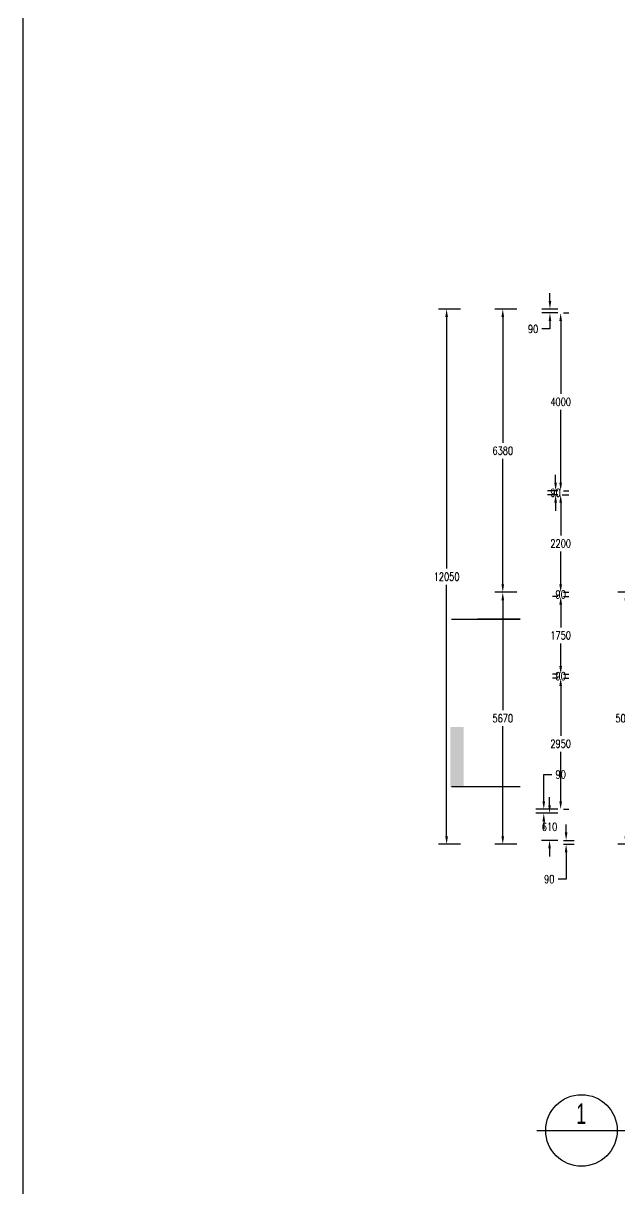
# Model space of a CAD drawing. Header units: inches. Extents: x 26998 to 46838, y -509 to 4343.
# Drawn here: x 37995.35 to 38008.76, y 891.24 to 917.44 of the extents above; entities that cross this region are included whole.
import ezdxf

# ---------------------------------------------------------------- set-up
doc = ezdxf.new("R2010")
doc.units = ezdxf.units.IN
doc.header["$LTSCALE"] = 0.5
doc.header["$MEASUREMENT"] = 0
doc.layers.get('Defpoints').update_dxf_attribs({"color": 140})
doc.layers.add('NUEVO DIBUJO', color=2, linetype='Continuous')
doc.styles.get("Standard").update_dxf_attribs({"font": 'romans.shx', "width": 0.75})
doc.dimstyles.get("Standard").update_dxf_attribs({"dimtxt": 0.18, "dimasz": 0.18, "dimexe": 0.18, "dimexo": 0.0625, "dimgap": 0.09, "dimtad": 0, "dimtih": 1, "dimtoh": 1, "dimdec": 4, "dimzin": 0, "dimdsep": 46, "dimtxsty": 'Standard', "dimcen": 0.09, "dimadec": 0, "dimazin": 0, "dimtfac": 1, "dimtdec": 4, "dimtofl": 0, "dimtmove": 0, "dimatfit": 3, "dimfxl": 1, "dimtolj": 1, "dimtzin": 0, "dimarcsym": 0})

# ---------------------------------------------------------------- blocks, each defined once
blk = doc.blocks.new('*D439')
at = {"layer": 'Defpoints', "color": 0, "transparency": 16777216}
for p in [(38004.868, 911.02), (38005.243, 911.02), (38005.243, 898.984)]:
    blk.add_point(p, dxfattribs=at)
at = {"layer": 'NUEVO DIBUJO', "color": 0, "lineweight": -2, "transparency": 16777216}
for p, q in [((38005.18, 911.02), (38004.688, 911.02)), ((38004.868, 910.84), (38004.868, 905.182)), ((38004.868, 899.164), (38004.868, 904.822)), ((38005.18, 898.984), (38004.688, 898.984))]:
    blk.add_line(p, q, dxfattribs=at)
at = {"layer": 'NUEVO DIBUJO', "color": 0, "transparency": 16777216}
for points in [[(38004.838, 910.84), (38004.898, 910.84), (38004.868, 911.02)], [(38004.838, 899.164), (38004.898, 899.164), (38004.868, 898.984)]]:
    blk.add_solid(points, dxfattribs=at)
at = {"layer": 'NUEVO DIBUJO', "color": 0, "transparency": 16777216, "insert": (38004.868, 905.002), "char_height": 0.18, "attachment_point": 5}
blk.add_mtext('\\A1;12050', dxfattribs=at)
blk = doc.blocks.new('*D440')
at = {"layer": 'Defpoints', "color": 0, "transparency": 16777216}
for p in [(38006.131, 904.65), (38006.505, 904.65), (38006.505, 898.984)]:
    blk.add_point(p, dxfattribs=at)
at = {"layer": 'NUEVO DIBUJO', "color": 0, "lineweight": -2, "transparency": 16777216}
for p, q in [((38006.443, 904.65), (38005.951, 904.65)), ((38006.131, 904.47), (38006.131, 901.997)), ((38006.131, 899.164), (38006.131, 901.637)), ((38006.443, 898.984), (38005.951, 898.984))]:
    blk.add_line(p, q, dxfattribs=at)
at = {"layer": 'NUEVO DIBUJO', "color": 0, "transparency": 16777216}
for points in [[(38006.101, 904.47), (38006.161, 904.47), (38006.131, 904.65)], [(38006.101, 899.164), (38006.161, 899.164), (38006.131, 898.984)]]:
    blk.add_solid(points, dxfattribs=at)
at = {"layer": 'NUEVO DIBUJO', "color": 0, "transparency": 16777216, "insert": (38006.131, 901.817), "char_height": 0.18, "attachment_point": 5}
blk.add_mtext('\\A1;5670', dxfattribs=at)
blk = doc.blocks.new('*D441')
at = {"layer": 'Defpoints', "color": 0, "transparency": 16777216}
for p in [(38006.131, 911.02), (38006.505, 911.02), (38006.505, 904.65)]:
    blk.add_point(p, dxfattribs=at)
at = {"layer": 'NUEVO DIBUJO', "color": 0, "lineweight": -2, "transparency": 16777216}
for p, q in [((38006.443, 911.02), (38005.951, 911.02)), ((38006.131, 910.84), (38006.131, 908.015)), ((38006.131, 904.83), (38006.131, 907.655)), ((38006.443, 904.65), (38005.951, 904.65))]:
    blk.add_line(p, q, dxfattribs=at)
at = {"layer": 'NUEVO DIBUJO', "color": 0, "transparency": 16777216}
for points in [[(38006.101, 910.84), (38006.161, 910.84), (38006.131, 911.02)], [(38006.101, 904.83), (38006.161, 904.83), (38006.131, 904.65)]]:
    blk.add_solid(points, dxfattribs=at)
at = {"layer": 'NUEVO DIBUJO', "color": 0, "transparency": 16777216, "insert": (38006.131, 907.835), "char_height": 0.18, "attachment_point": 5}
blk.add_mtext('\\A1;6380', dxfattribs=at)
blk = doc.blocks.new('*D442')
at = {"layer": 'Defpoints', "color": 0, "transparency": 16777216}
for p in [(38007.432, 899.073), (38007.554, 899.073), (38007.432, 898.984)]:
    blk.add_point(p, dxfattribs=at)
at = {"layer": 'NUEVO DIBUJO', "color": 0, "lineweight": -2, "transparency": 16777216}
for p, q in [((38007.554, 899.253), (38007.554, 899.433)), ((38007.494, 899.073), (38007.734, 899.073)), ((38007.494, 898.984), (38007.734, 898.984)), ((38007.554, 898.804), (38007.554, 898.201)), ((38007.554, 898.201), (38007.374, 898.201))]:
    blk.add_line(p, q, dxfattribs=at)
at = {"layer": 'NUEVO DIBUJO', "color": 0, "transparency": 16777216}
for points in [[(38007.524, 899.253), (38007.584, 899.253), (38007.554, 899.073)], [(38007.524, 898.804), (38007.584, 898.804), (38007.554, 898.984)]]:
    blk.add_solid(points, dxfattribs=at)
at = {"layer": 'NUEVO DIBUJO', "color": 0, "transparency": 16777216, "insert": (38007.175, 898.201), "char_height": 0.18, "attachment_point": 5}
blk.add_mtext('\\A1;90', dxfattribs=at)
blk = doc.blocks.new('*D443')
at = {"layer": 'Defpoints', "color": 0, "transparency": 16777216}
for p in [(38007.182, 899.682), (38007.432, 899.682), (38007.432, 899.073)]:
    blk.add_point(p, dxfattribs=at)
at = {"layer": 'NUEVO DIBUJO', "color": 0, "lineweight": -2, "transparency": 16777216}
for p, q in [((38007.182, 899.862), (38007.182, 900.042)), ((38007.369, 899.682), (38007.002, 899.682)), ((38007.369, 899.073), (38007.002, 899.073)), ((38007.182, 898.893), (38007.182, 898.713))]:
    blk.add_line(p, q, dxfattribs=at)
at = {"layer": 'NUEVO DIBUJO', "color": 0, "transparency": 16777216}
for points in [[(38007.152, 899.862), (38007.212, 899.862), (38007.182, 899.682)], [(38007.152, 898.893), (38007.212, 898.893), (38007.182, 899.073)]]:
    blk.add_solid(points, dxfattribs=at)
at = {"layer": 'NUEVO DIBUJO', "color": 0, "transparency": 16777216, "insert": (38007.182, 899.378), "char_height": 0.18, "attachment_point": 5}
blk.add_mtext('\\A1;610', dxfattribs=at)
blk = doc.blocks.new('*D456')
at = {"layer": 'Defpoints', "color": 0, "transparency": 16777216}
for p in [(38007.052, 899.771), (38007.432, 899.771), (38007.432, 899.682)]:
    blk.add_point(p, dxfattribs=at)
at = {"layer": 'NUEVO DIBUJO', "color": 0, "lineweight": -2, "transparency": 16777216}
for p, q in [((38007.052, 899.951), (38007.052, 900.554)), ((38007.052, 900.554), (38007.232, 900.554)), ((38007.369, 899.771), (38006.872, 899.771)), ((38007.369, 899.682), (38006.872, 899.682)), ((38007.052, 899.502), (38007.052, 899.322))]:
    blk.add_line(p, q, dxfattribs=at)
at = {"layer": 'NUEVO DIBUJO', "color": 0, "transparency": 16777216}
for points in [[(38007.022, 899.951), (38007.082, 899.951), (38007.052, 899.771)], [(38007.022, 899.502), (38007.082, 899.502), (38007.052, 899.682)]]:
    blk.add_solid(points, dxfattribs=at)
at = {"layer": 'NUEVO DIBUJO', "color": 0, "transparency": 16777216, "insert": (38007.432, 900.554), "char_height": 0.18, "attachment_point": 5}
blk.add_mtext('\\A1;90', dxfattribs=at)
blk = doc.blocks.new('*D457')
at = {"layer": 'Defpoints', "color": 0, "transparency": 16777216}
for p in [(38007.432, 902.721), (38007.432, 902.721), (38007.432, 899.771)]:
    blk.add_point(p, dxfattribs=at)
at = {"layer": 'NUEVO DIBUJO', "color": 0, "lineweight": -2, "transparency": 16777216}
for p, q in [((38007.432, 902.541), (38007.432, 901.426)), ((38007.494, 902.721), (38007.612, 902.721)), ((38007.432, 899.951), (38007.432, 901.066)), ((38007.494, 899.771), (38007.612, 899.771))]:
    blk.add_line(p, q, dxfattribs=at)
at = {"layer": 'NUEVO DIBUJO', "color": 0, "transparency": 16777216}
for points in [[(38007.402, 902.541), (38007.462, 902.541), (38007.432, 902.721)], [(38007.402, 899.951), (38007.462, 899.951), (38007.432, 899.771)]]:
    blk.add_solid(points, dxfattribs=at)
at = {"layer": 'NUEVO DIBUJO', "color": 0, "transparency": 16777216, "insert": (38007.432, 901.246), "char_height": 0.18, "attachment_point": 5}
blk.add_mtext('\\A1;2950', dxfattribs=at)
blk = doc.blocks.new('*D458')
at = {"layer": 'Defpoints', "color": 0, "transparency": 16777216}
for p in [(38007.191, 910.931), (38007.432, 911.02), (38007.432, 910.931)]:
    blk.add_point(p, dxfattribs=at)
at = {"layer": 'NUEVO DIBUJO', "color": 0, "lineweight": -2, "transparency": 16777216}
for p, q in [((38007.191, 911.2), (38007.191, 911.38)), ((38007.369, 911.02), (38007.011, 911.02)), ((38007.369, 910.931), (38007.011, 910.931)), ((38007.191, 910.751), (38007.191, 910.571)), ((38007.191, 910.571), (38007.011, 910.571))]:
    blk.add_line(p, q, dxfattribs=at)
at = {"layer": 'NUEVO DIBUJO', "color": 0, "transparency": 16777216}
for points in [[(38007.161, 911.2), (38007.221, 911.2), (38007.191, 911.02)], [(38007.161, 910.751), (38007.221, 910.751), (38007.191, 910.931)]]:
    blk.add_solid(points, dxfattribs=at)
at = {"layer": 'NUEVO DIBUJO', "color": 0, "transparency": 16777216, "insert": (38006.811, 910.571), "char_height": 0.18, "attachment_point": 5}
blk.add_mtext('\\A1;90', dxfattribs=at)
blk = doc.blocks.new('*D459')
at = {"layer": 'Defpoints', "color": 0, "transparency": 16777216}
for p in [(38007.432, 910.931), (38007.432, 906.934), (38007.432, 906.934)]:
    blk.add_point(p, dxfattribs=at)
at = {"layer": 'NUEVO DIBUJO', "color": 0, "lineweight": -2, "transparency": 16777216}
for p, q in [((38007.494, 910.931), (38007.612, 910.931)), ((38007.432, 910.751), (38007.432, 909.113)), ((38007.432, 907.114), (38007.432, 908.753)), ((38007.494, 906.934), (38007.612, 906.934))]:
    blk.add_line(p, q, dxfattribs=at)
at = {"layer": 'NUEVO DIBUJO', "color": 0, "transparency": 16777216}
for points in [[(38007.402, 910.751), (38007.462, 910.751), (38007.432, 910.931)], [(38007.402, 907.114), (38007.462, 907.114), (38007.432, 906.934)]]:
    blk.add_solid(points, dxfattribs=at)
at = {"layer": 'NUEVO DIBUJO', "color": 0, "transparency": 16777216, "insert": (38007.432, 908.933), "char_height": 0.18, "attachment_point": 5}
blk.add_mtext('\\A1;4000', dxfattribs=at)
blk = doc.blocks.new('*D460')
at = {"layer": 'Defpoints', "color": 0, "transparency": 16777216}
for p in [(38007.432, 906.934), (38007.318, 906.845), (38007.432, 906.845)]:
    blk.add_point(p, dxfattribs=at)
at = {"layer": 'NUEVO DIBUJO', "color": 0, "lineweight": -2, "transparency": 16777216}
for p, q in [((38007.318, 907.114), (38007.318, 907.294)), ((38007.369, 906.934), (38007.138, 906.934)), ((38007.369, 906.845), (38007.138, 906.845)), ((38007.318, 906.665), (38007.318, 906.485))]:
    blk.add_line(p, q, dxfattribs=at)
at = {"layer": 'NUEVO DIBUJO', "color": 0, "transparency": 16777216}
for points in [[(38007.288, 907.114), (38007.348, 907.114), (38007.318, 906.934)], [(38007.288, 906.665), (38007.348, 906.665), (38007.318, 906.845)]]:
    blk.add_solid(points, dxfattribs=at)
at = {"layer": 'NUEVO DIBUJO', "color": 0, "transparency": 16777216, "insert": (38007.318, 906.89), "char_height": 0.18, "attachment_point": 5}
blk.add_mtext('\\A1;90', dxfattribs=at)
blk = doc.blocks.new('*D461')
at = {"layer": 'Defpoints', "color": 0, "transparency": 16777216}
for p in [(38007.406, 906.845), (38007.432, 904.65), (38007.432, 904.65)]:
    blk.add_point(p, dxfattribs=at)
at = {"layer": 'NUEVO DIBUJO', "color": 0, "lineweight": -2, "transparency": 16777216}
for p, q in [((38007.432, 906.665), (38007.432, 905.928)), ((38007.469, 906.845), (38007.612, 906.845)), ((38007.432, 904.83), (38007.432, 905.568)), ((38007.494, 904.65), (38007.612, 904.65))]:
    blk.add_line(p, q, dxfattribs=at)
at = {"layer": 'NUEVO DIBUJO', "color": 0, "transparency": 16777216}
for points in [[(38007.402, 906.665), (38007.462, 906.665), (38007.432, 906.845)], [(38007.402, 904.83), (38007.462, 904.83), (38007.432, 904.65)]]:
    blk.add_solid(points, dxfattribs=at)
at = {"layer": 'NUEVO DIBUJO', "color": 0, "transparency": 16777216, "insert": (38007.432, 905.748), "char_height": 0.18, "attachment_point": 5}
blk.add_mtext('\\A1;2200', dxfattribs=at)
blk = doc.blocks.new('*D462')
at = {"layer": 'Defpoints', "color": 0, "transparency": 16777216}
for p in [(38007.432, 904.65), (38007.432, 904.555), (38007.432, 904.555)]:
    blk.add_point(p, dxfattribs=at)
at = {"layer": 'NUEVO DIBUJO', "color": 0, "lineweight": -2, "transparency": 16777216}
for p, q in [((38007.432, 904.83), (38007.432, 905.01)), ((38007.494, 904.65), (38007.612, 904.65)), ((38007.369, 904.555), (38007.252, 904.555)), ((38007.432, 904.375), (38007.432, 904.195))]:
    blk.add_line(p, q, dxfattribs=at)
at = {"layer": 'NUEVO DIBUJO', "color": 0, "transparency": 16777216}
for points in [[(38007.402, 904.83), (38007.462, 904.83), (38007.432, 904.65)], [(38007.402, 904.375), (38007.462, 904.375), (38007.432, 904.555)]]:
    blk.add_solid(points, dxfattribs=at)
at = {"layer": 'NUEVO DIBUJO', "color": 0, "transparency": 16777216, "insert": (38007.432, 904.602), "char_height": 0.18, "attachment_point": 5}
blk.add_mtext('\\A1;90', dxfattribs=at)
blk = doc.blocks.new('*D463')
at = {"layer": 'Defpoints', "color": 0, "transparency": 16777216}
for p in [(38007.432, 904.555), (38007.432, 902.81), (38007.432, 902.81)]:
    blk.add_point(p, dxfattribs=at)
at = {"layer": 'NUEVO DIBUJO', "color": 0, "lineweight": -2, "transparency": 16777216}
for p, q in [((38007.432, 904.375), (38007.432, 903.862)), ((38007.494, 904.555), (38007.612, 904.555)), ((38007.432, 902.99), (38007.432, 903.502)), ((38007.494, 902.81), (38007.612, 902.81))]:
    blk.add_line(p, q, dxfattribs=at)
at = {"layer": 'NUEVO DIBUJO', "color": 0, "transparency": 16777216}
for points in [[(38007.402, 904.375), (38007.462, 904.375), (38007.432, 904.555)], [(38007.402, 902.99), (38007.462, 902.99), (38007.432, 902.81)]]:
    blk.add_solid(points, dxfattribs=at)
at = {"layer": 'NUEVO DIBUJO', "color": 0, "transparency": 16777216, "insert": (38007.432, 903.682), "char_height": 0.18, "attachment_point": 5}
blk.add_mtext('\\A1;1750', dxfattribs=at)
blk = doc.blocks.new('*D464')
at = {"layer": 'Defpoints', "color": 0, "transparency": 16777216}
for p in [(38007.432, 902.81), (38007.432, 902.721), (38007.432, 902.721)]:
    blk.add_point(p, dxfattribs=at)
at = {"layer": 'NUEVO DIBUJO', "color": 0, "lineweight": -2, "transparency": 16777216}
for p, q in [((38007.432, 902.99), (38007.432, 903.17)), ((38007.369, 902.81), (38007.252, 902.81)), ((38007.369, 902.721), (38007.252, 902.721)), ((38007.432, 902.541), (38007.432, 902.361))]:
    blk.add_line(p, q, dxfattribs=at)
at = {"layer": 'NUEVO DIBUJO', "color": 0, "transparency": 16777216}
for points in [[(38007.402, 902.99), (38007.462, 902.99), (38007.432, 902.81)], [(38007.402, 902.541), (38007.462, 902.541), (38007.432, 902.721)]]:
    blk.add_solid(points, dxfattribs=at)
at = {"layer": 'NUEVO DIBUJO', "color": 0, "transparency": 16777216, "insert": (38007.432, 902.766), "char_height": 0.18, "attachment_point": 5}
blk.add_mtext('\\A1;90', dxfattribs=at)
blk = doc.blocks.new('*D524')
at = {"layer": 'Defpoints', "color": 0, "transparency": 16777216}
for p in [(38008.895, 904.65), (38009.729, 904.65), (38009.477, 898.984)]:
    blk.add_point(p, dxfattribs=at)
at = {"layer": 'NUEVO DIBUJO', "color": 0, "lineweight": -2, "transparency": 16777216}
for p, q in [((38009.666, 904.65), (38008.715, 904.65)), ((38008.895, 904.47), (38008.895, 901.997)), ((38008.895, 899.164), (38008.895, 901.637)), ((38009.414, 898.984), (38008.715, 898.984))]:
    blk.add_line(p, q, dxfattribs=at)
at = {"layer": 'NUEVO DIBUJO', "color": 0, "transparency": 16777216}
for points in [[(38008.865, 904.47), (38008.925, 904.47), (38008.895, 904.65)], [(38008.865, 899.164), (38008.925, 899.164), (38008.895, 898.984)]]:
    blk.add_solid(points, dxfattribs=at)
at = {"layer": 'NUEVO DIBUJO', "color": 0, "transparency": 16777216, "insert": (38008.895, 901.817), "char_height": 0.18, "attachment_point": 5}
blk.add_mtext('\\A1;5070', dxfattribs=at)

msp = doc.modelspace()

# ---------------------------------------------------------------- hatches: boundary and pattern name
at = {"layer": 'NUEVO DIBUJO'}
h = msp.add_hatch(color=2, dxfattribs=at)
h.dxf.hatch_style = 1
h.paths.add_polyline_path([(38021.1746719, 910.3372492), (38019.8232339, 910.3372492), (38019.8232339, 910.6355038), (38021.1746719, 910.6355038)])
h.paths.add_polyline_path([(38005.2493005, 900.274469), (38004.9510609, 900.274469), (38004.9510609, 901.6196122), (38005.2493005, 901.6196122)])

# ---------------------------------------------------------------- linework, layer by layer
at = {"layer": 'NUEVO DIBUJO', "color": 2}
for p, q in [((38004.9764367, 904.0435124), (38006.5196956, 904.0435124)), ((38006.5196956, 904.0435124), (38005.559544, 904.0435124)), ((38004.9764367, 900.2867139), (38006.5196956, 900.2867139)), ((38006.8961051, 892.5501775), (38014.0385337, 892.5501775))]:
    msp.add_line(p, q, dxfattribs=at)
msp.add_lwpolyline([(37995.3547636, 927.6091075), (38057.1833403, 927.6091075), (38057.1833403, 884.5348533), (37995.3547636, 884.5348533)], close=True, dxfattribs=at)
msp.add_circle((38007.8988653, 892.5501775), 0.8041001, dxfattribs=at)

# ---------------------------------------------------------------- texts
at = {"color": 2, "linetype": 'ByBlock', "insert": (38007.7828433, 893.1572425), "char_height": 0.463547963, "attachment_point": 1, "rotation": 0.05406191}
msp.add_mtext_dynamic_manual_height_columns('{\\fArial Narrow|b0|i0|c0|p34;1 }', width=15.90994782, gutter_width=2.3177398, heights=[0], dxfattribs=at)

# ---------------------------------------------------------------- dimensions: what is measured, and where the dimension line sits
at = {"layer": 'NUEVO DIBUJO', "color": 2}
for base, p1, p2, text, picture, middle in [((38007.1907281, 910.9313953), (38007.4317597, 911.0202722), (38007.4317597, 910.9313953), '90', '*D458', (38006.8114423, 910.5713953)), ((38004.8684489, 911.0202722), (38005.2428858, 898.9841257), (38005.2428858, 911.0202722), '12050', '*D439', (38004.8684489, 905.0021989)), ((38006.1312048, 911.0202722), (38006.5054469, 904.6500637), (38006.5054469, 911.0202722), '6380', '*D441', (38006.1312048, 907.8351679)), ((38007.4317597, 906.9341842), (38007.4317597, 910.9313953), (38007.4317597, 906.9341842), '4000', '*D459', (38007.4317597, 908.9327898)), ((38007.4317597, 904.6500637), (38007.4064231, 906.8453074), (38007.4317597, 904.6500637), '2200', '*D461', (38007.4317597, 905.7476855)), ((38006.1312048, 904.6500637), (38006.5054469, 898.9841257), (38006.5054469, 904.6500637), '5670', '*D440', (38006.1312048, 901.8170947)), ((38008.8952857, 904.6500637), (38009.476831, 898.9841257), (38009.7286498, 904.6500637), '5070', '*D524', (38008.8952857, 901.8170947)), ((38007.4317597, 902.8100277), (38007.4317597, 904.554892), (38007.4317597, 902.8100277), '1750', '*D463', (38007.4317597, 903.6824598)), ((38007.4317597, 902.7211508), (38007.4317597, 899.7708284), (38007.4317597, 902.7211508), '2950', '*D457', (38007.4317597, 901.2459896))]:
    dim = msp.add_linear_dim(base=base, p1=p1, p2=p2, angle=90, text=text, dimstyle='Standard', dxfattribs=at)
    dim.commit()
    dim.dimension.update_dxf_attribs({"geometry": picture, "text_midpoint": middle})
for base, p1, p2, text, picture, middle in [((38007.3175462, 906.8453074), (38007.4317597, 906.9341842), (38007.4317597, 906.8453074), '90', '*D460', (38007.3175462, 906.8897458)), ((38007.4317597, 904.554892), (38007.4317597, 904.6500637), (38007.4317597, 904.554892), '90', '*D462', (38007.4317597, 904.6024778)), ((38007.4317597, 902.7211508), (38007.4317597, 902.8100277), (38007.4317597, 902.7211508), '90', '*D464', (38007.4317597, 902.7655892)), ((38007.052474, 899.7708284), (38007.4317597, 899.6821014), (38007.4317597, 899.7708284), '90', '*D456', (38007.4317597, 900.5537854)), ((38007.1818996, 899.6821014), (38007.4317597, 899.0730025), (38007.4317597, 899.6821014), '610', '*D443', (38007.1818996, 899.3775519)), ((38007.5538251, 899.0730025), (38007.4317597, 898.9841257), (38007.4317597, 899.0730025), '90', '*D442', (38007.1745394, 898.2011686))]:
    dim = msp.add_linear_dim(base=base, p1=p1, p2=p2, angle=90, text=text, dimstyle='Standard', dxfattribs=at)
    dim.commit()
    dim.dimension.update_dxf_attribs({"geometry": picture, "text_midpoint": middle, "dimtype": 160})

doc.saveas('drawing.dxf')
